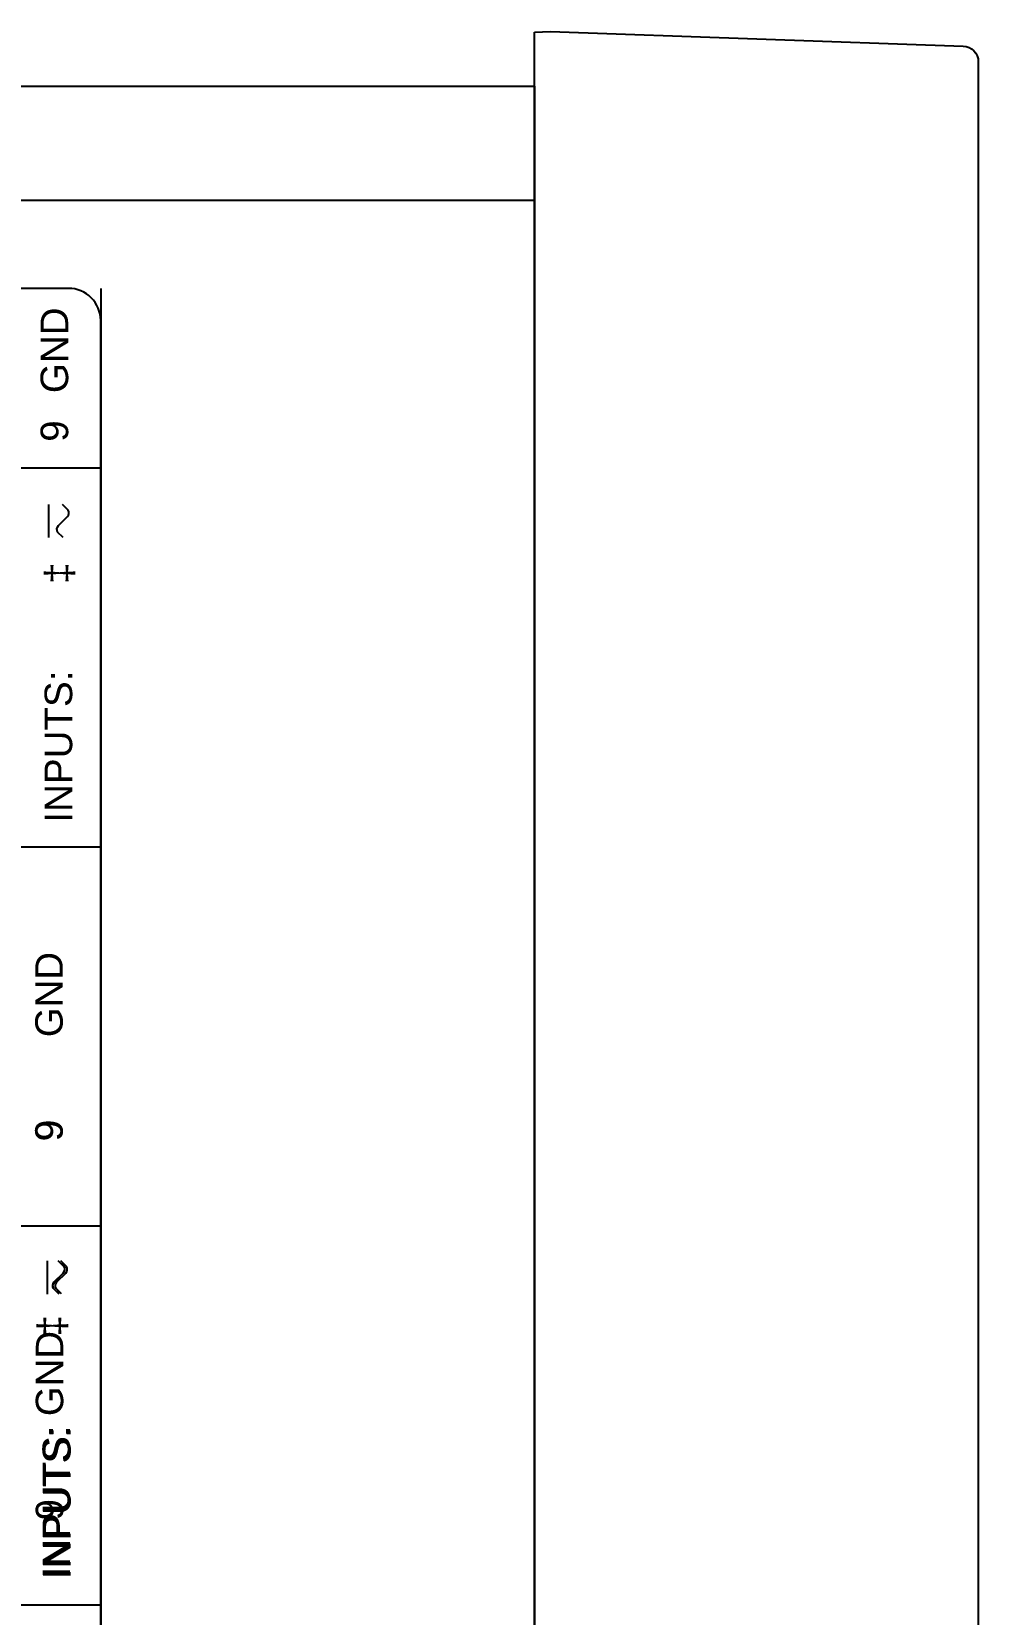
# Model space of a CAD drawing. Extents: x 0.3 to 23.7, y 0.2 to 17.8.
# Drawn here: x 13.217 to 15.577, y 5.042 to 8.988 of the extents above; entities that cross this region are included whole.
import ezdxf

# ---------------------------------------------------------------- set-up
doc = ezdxf.new("R2010")
doc.units = 0
doc.header["$MEASUREMENT"] = 0
for name, color, linetype in [('1_01__0-__NONE__EIA-232', 7, 'CONTINUOUS'), ('1_03__2-___1__10-100BASE-T', 7, 'CONTINUOUS'), ('1_05__4-___1__100BASE-FX_M', 7, 'CONTINUOUS'), ('1_06__6-___2__10-100BASE-T', 7, 'CONTINUOUS'), ('1_07__8-___2__100BASE-FX_M', 7, 'CONTINUOUS'), ('2_02__A-__SERIAL_COMMUNICA', 7, 'CONTINUOUS'), ('2_03__B-___3__DI___4__DO__', 7, 'CONTINUOUS'), ('2_04__1-___4__DI___4__DO_E', 7, 'CONTINUOUS'), ('2_05__C-___4__DI___4__DO_F', 7, 'CONTINUOUS'), ('2_06__D-___4__DI___3__DO_E', 7, 'CONTINUOUS'), ('2_08__3-___8__DI', 7, 'CONTINUOUS'), ('2_09__4-___14__DI', 7, 'CONTINUOUS'), ('6_00_____DWG', 7, 'CONTINUOUS')]:
    doc.layers.add(name, color=color, linetype=linetype)
doc.styles.add('ARIAL', font='arial.ttf')

msp = doc.modelspace()

# ---------------------------------------------------------------- linework, layer by layer
at = {"layer": '2_03__B-___3__DI___4__DO__'}
msp.add_lwpolyline([(13.2558, 5.8404), (13.2558, 5.9234)], dxfattribs=at)
msp.add_lwpolyline([(13.2911, 5.8404), (13.2773, 5.8544, -0.328455), (13.2794, 5.8704), (13.3016, 5.8927, 0.339292), (13.3036, 5.9086), (13.2891, 5.9234)], format="xyb", dxfattribs=at)
at = {"layer": '2_04__1-___4__DI___4__DO_E'}
msp.add_lwpolyline([(13.2558, 5.8404), (13.2558, 5.9234)], dxfattribs=at)
msp.add_lwpolyline([(13.2911, 5.8404), (13.2773, 5.8544, -0.328455), (13.2794, 5.8704), (13.3016, 5.8927, 0.339292), (13.3036, 5.9086), (13.2891, 5.9234)], format="xyb", dxfattribs=at)
at = {"layer": '2_05__C-___4__DI___4__DO_F'}
msp.add_lwpolyline([(13.2558, 5.8403), (13.2558, 5.9233)], dxfattribs=at)
msp.add_lwpolyline([(13.2847, 5.8403), (13.271, 5.8544, -0.328455), (13.273, 5.8703), (13.2952, 5.8926, 0.339292), (13.2973, 5.9085), (13.2828, 5.9233)], format="xyb", dxfattribs=at)
at = {"layer": '2_06__D-___4__DI___3__DO_E'}
msp.add_lwpolyline([(13.2558, 5.8404), (13.2558, 5.9234)], dxfattribs=at)
msp.add_lwpolyline([(13.2847, 5.8404), (13.271, 5.8544, -0.328455), (13.2731, 5.8704), (13.2952, 5.8927, 0.339292), (13.2973, 5.9086), (13.2828, 5.9234)], format="xyb", dxfattribs=at)
at = {"layer": '2_08__3-___8__DI'}
msp.add_lwpolyline([(13.256, 5.8404), (13.256, 5.9234)], dxfattribs=at)
msp.add_lwpolyline([(13.2849, 5.8404), (13.2712, 5.8544, -0.328455), (13.2733, 5.8704), (13.2954, 5.8927, 0.339292), (13.2975, 5.9086), (13.283, 5.9234)], format="xyb", dxfattribs=at)
at = {"layer": '2_09__4-___14__DI'}
msp.add_lwpolyline([(13.2558, 5.8404), (13.2558, 5.9234)], dxfattribs=at)
msp.add_lwpolyline([(13.2847, 5.8404), (13.271, 5.8544, -0.328455), (13.273, 5.8704), (13.2952, 5.8927, 0.339292), (13.2973, 5.9086), (13.2828, 5.9234)], format="xyb", dxfattribs=at)
at = {"layer": '6_00_____DWG'}
for points in [[(14.4705, 8.9869), (14.5099, 8.9883), (15.5388, 8.9523, -0.404026), (15.5768, 8.913), (15.5768, 1.5084, -0.404026), (15.5388, 1.4691), (14.5099, 1.4331), (14.4705, 1.4345)], [(13.3087, 8.3481), (9.5987, 8.3481, 0.414213), (9.5187, 8.2681), (9.5187, 2.1031, 0.414212), (9.5987, 2.0231), (13.3087, 2.0231, 0.414211), (13.3887, 2.1031), (13.3887, 8.2681, 0.414219)]]:
    msp.add_lwpolyline(points, format="xyb", close=True, dxfattribs=at)
msp.add_lwpolyline([(9.3515, 8.8524), (14.4705, 8.8524), (14.4705, 1.569), (9.3515, 1.569)], close=True, dxfattribs=at)
for points in [[(14.4705, 8.567), (9.3515, 8.567)], [(13.3887, 8.3481), (13.3887, 2.0231)], [(13.3887, 7.8998), (9.5187, 7.8998)], [(13.2597, 7.7265), (13.2597, 7.8095)], [(13.3887, 6.9548), (9.5187, 6.9548)], [(13.3887, 6.0098), (9.5187, 6.0098)], [(13.3887, 5.0648), (9.5187, 5.0648)]]:
    msp.add_lwpolyline(points, dxfattribs=at)
msp.add_lwpolyline([(13.295, 7.7265), (13.2813, 7.7405, -0.328455), (13.2833, 7.7565), (13.3055, 7.7788, 0.339292), (13.3076, 7.7947), (13.2931, 7.8095)], format="xyb", dxfattribs=at)

# ---------------------------------------------------------------- texts
at = {"layer": '1_01__0-__NONE__EIA-232', "style": 'ARIAL'}
for s, height, p in [('GND', 0.06846, (13.294, 6.4807)), ('GND', 0.06846, (13.294, 6.4807)), ('9', 0.0685, (13.2939, 6.2209)), ('9', 0.0685, (13.2939, 6.2209))]:
    msp.add_text(s, height=height, rotation=90, dxfattribs=at).set_placement(p)
at = {"layer": '1_03__2-___1__10-100BASE-T', "style": 'ARIAL'}
for s, height, p in [('GND', 0.06846, (13.294, 6.4807)), ('GND', 0.06846, (13.294, 6.4807)), ('9', 0.0685, (13.2939, 6.2209)), ('9', 0.0685, (13.2939, 6.2209))]:
    msp.add_text(s, height=height, rotation=90, dxfattribs=at).set_placement(p)
at = {"layer": '1_05__4-___1__100BASE-FX_M', "style": 'ARIAL'}
for s, height, p in [('GND', 0.06846, (13.294, 6.4807)), ('9', 0.0685, (13.2939, 6.2221))]:
    msp.add_text(s, height=height, rotation=90, dxfattribs=at).set_placement(p)
at = {"layer": '1_06__6-___2__10-100BASE-T', "style": 'ARIAL'}
for s, height, p in [('GND', 0.06846, (13.294, 6.4807)), ('GND', 0.06846, (13.294, 6.4807)), ('9', 0.0685, (13.2939, 6.2209)), ('9', 0.0685, (13.2939, 6.2209))]:
    msp.add_text(s, height=height, rotation=90, dxfattribs=at).set_placement(p)
at = {"layer": '1_07__8-___2__100BASE-FX_M', "style": 'ARIAL'}
for s, height, p in [('GND', 0.06846, (13.294, 6.4807)), ('GND', 0.06846, (13.294, 6.4807)), ('9', 0.0685, (13.2939, 6.2209)), ('9', 0.0685, (13.2939, 6.2209))]:
    msp.add_text(s, height=height, rotation=90, dxfattribs=at).set_placement(p)
at = {"layer": '2_02__A-__SERIAL_COMMUNICA', "style": 'ARIAL'}
for s, height, p in [('GND', 0.06846, (13.2952, 5.5357)), ('9', 0.0685, (13.2952, 5.2759))]:
    msp.add_text(s, height=height, rotation=90, dxfattribs=at).set_placement(p)
at = {"layer": '2_03__B-___3__DI___4__DO__', "style": 'ARIAL'}
for s, height, p in [('‡', 0.0688, (13.3007, 5.7345)), ('INPUTS:', 0.06883, (13.3125, 5.1335))]:
    msp.add_text(s, height=height, rotation=90, dxfattribs=at).set_placement(p)
at = {"layer": '2_04__1-___4__DI___4__DO_E', "style": 'ARIAL'}
for s, height, p in [('‡', 0.0688, (13.3007, 5.7345)), ('INPUTS:', 0.06883, (13.3136, 5.1296)), ('INPUTS:', 0.06883, (13.3136, 5.1292))]:
    msp.add_text(s, height=height, rotation=90, dxfattribs=at).set_placement(p)
at = {"layer": '2_05__C-___4__DI___4__DO_F', "style": 'ARIAL'}
for s, height, p in [('‡', 0.0688, (13.3007, 5.7344)), ('INPUTS:', 0.06883, (13.3136, 5.1295))]:
    msp.add_text(s, height=height, rotation=90, dxfattribs=at).set_placement(p)
at = {"layer": '2_06__D-___4__DI___3__DO_E', "style": 'ARIAL'}
for s, height, p in [('‡', 0.0688, (13.3007, 5.7345)), ('INPUTS:', 0.06883, (13.3136, 5.1296))]:
    msp.add_text(s, height=height, rotation=90, dxfattribs=at).set_placement(p)
at = {"layer": '2_08__3-___8__DI', "style": 'ARIAL'}
for s, height, p in [('‡', 0.0688, (13.3009, 5.7345)), ('INPUTS:', 0.06883, (13.3138, 5.1296))]:
    msp.add_text(s, height=height, rotation=90, dxfattribs=at).set_placement(p)
at = {"layer": '2_09__4-___14__DI', "style": 'ARIAL'}
for s, height, p in [('‡', 0.0688, (13.3007, 5.7344)), ('INPUTS:', 0.06883, (13.3125, 5.1307))]:
    msp.add_text(s, height=height, rotation=90, dxfattribs=at).set_placement(p)
at = {"layer": '6_00_____DWG', "style": 'ARIAL'}
for s, height, p in [('GND', 0.06883, (13.3076, 8.0868)), ('9', 0.0688, (13.3076, 7.9656)), ('‡', 0.0688, (13.3187, 7.6115)), ('INPUTS:', 0.06883, (13.3176, 7.0157))]:
    msp.add_text(s, height=height, rotation=90, dxfattribs=at).set_placement(p)

doc.saveas('drawing.dxf')
